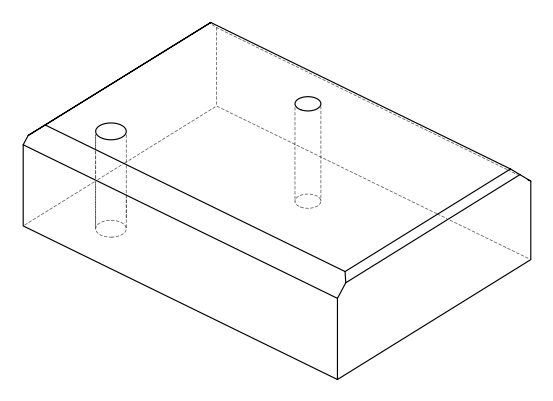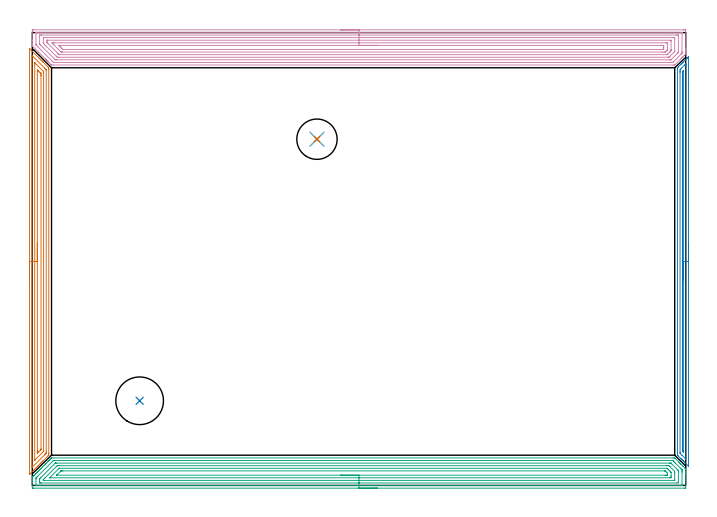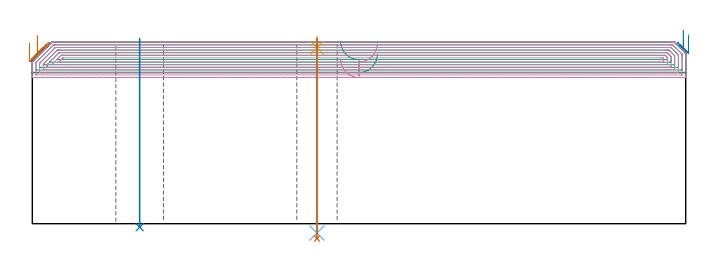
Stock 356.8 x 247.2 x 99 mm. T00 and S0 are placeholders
(PLAN: 8 operations, 4 tool changes, 51.4 min)
(1 AREA_MILL | FG_CHAMFER_SURFACE | UGT0205_001 | 7.37 min | 13399 mm3)
(2 AREA_MILL_1 | FG_CHAMFER_SURFACE_1 | UGT0205_001 | 5.38 min | 4165 mm3)
(3 AREA_MILL_2 | FG_CHAMFER_SURFACE_2 | UGT0205_001 | 17.23 min | 47771 mm3)
(4 AREA_MILL_3 | FG_CHAMFER_SURFACE_3 | UGT0205_001 | 20.1 min | 64910 mm3)
(5 SPOT_DRILL | STEP1HOLE | NXT0321_9005560120000 | 0.05 min | 80 mm3)
(6 DRILL_THROUGH_HOLE_INTO_CENTER | STEP1HOLE | UGT0301_515 | 0.43 min | 11090 mm3)
(7 DRILL_TO_ENLARGE_THROUGH_HOLE | STEP1HOLE | UGT0301_053 | 0.44 min | 26429 mm3)
(8 INDEXABLE_INSERT_DRILL_THROUGH_HOLE_FROM_SOLID | STEP1HOLE_1 | NXT0302_023 | 0.41 min | 52520 mm3)
(TOOL UGT0205_001 | Chamfer Mill 20 x 3 x 45 deg. | D20 FL50 Z2)
(TOOL NXT0321_9005560120000 | NC Spot Drill, 120deg, 12mm, HSS, Uncoated | D12 PA120 FL30 Z2)
(TOOL UGT0301_515 | Carbide Drill 12.0 mm | D12 PA118 FL101 Z2)
(TOOL UGT0301_053 | Twist Drill 22 mm | D22 PA118 FL150 Z2)
(TOOL NXT0302_023 | Index. Insert Drill 26mm [880-D2600L32-05] | D26 PA176 FL130 Z2)
(OP 1 AREA_MILL)
G17 G21 G94 G90
T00 M6
G54
G17 G0 G90 X-1.5 Y112.25 S1061 M3
G43 Z109. H0
Z98.5
G94 G1 Y112.288 Z97.628 F250.
Y112.402 Z96.764
Y112.591 Z95.912
Y112.853 Z95.08
Y113.187 Z94.274
Y113.59 Z93.5
Y114.058 Z92.764
Y114.589 Z92.072
Y115.179 Z91.429
Y115.822 Z90.84
Y116.514 Z90.308
Y117.25 Z89.84
Y118.024 Z89.437
Y118.83 Z89.103
Y119.662 Z88.841
Y120.513 Z88.652
Y121.378 Z88.538
Y122.25 Z88.5
X-1.499 Y238.483
X-1.495 Y238.484 Z88.504
X-1.484 Y238.483 Z88.514
X-1.438 Y238.439 Z88.56
X-1.396 Y238.396 Z88.603
X3.397 Y233.603 Z93.397
X3.75 Y233.252 Z93.746
X4.237 Y232.763 Z94.237
X4.471 Y232.53 Z94.469
X4.629 Y232.373 Z94.624
X4.782 Y232.22 Z94.779
X4.918 Y232.083 Z94.916
X5.068 Y231.934 Z95.064
X5.214 Y231.787 Z95.212
X5.364 Y231.637 Z95.362
X5.508 Y231.494 Z95.503
X5.647 Y231.354 Z95.644
X5.811 Y231.19 Z95.809
X5.947 Y231.055 Z95.943
X8.584 Y228.417 Z98.582
X8.934 Y228.065 Z98.933
X8.994 Y228.001 Z98.992
X8.995 Y227.983 Z98.994
X9. Y227.172 Z99.
Y17.328
X8.995 Y16.516 Z98.994
X8.994 Y16.499 Z98.992
X8.934 Y16.435 Z98.932
X8.584 Y16.083 Z98.582
X5.947 Y13.445 Z95.943
X5.811 Y13.31 Z95.808
X5.647 Y13.146 Z95.645
X5.508 Y13.006 Z95.503
X5.364 Y12.863 Z95.362
X5.214 Y12.713 Z95.212
X5.068 Y12.566 Z95.064
X4.918 Y12.417 Z94.915
X4.782 Y12.28 Z94.779
X4.629 Y12.126 Z94.624
X4.471 Y11.97 Z94.469
X4.349 Y11.848 Z94.347
X4.189 Y11.687 Z94.184
X4.025 Y11.524 Z94.023
X3.311 Y10.81 Z93.309
X3.133 Y10.631 Z93.129
X2.556 Y10.056 Z92.555
X1.846 Y9.345 Z91.845
X0.899 Y8.398 Z90.898
X-0.441 Y7.059 Z89.558
X-1.335 Y6.166 Z88.665
X-1.493 Y6.019 Z88.506
X-1.5 Y6.166 Z88.5
Y6.179
Y122.25
X-0.086 Z89.914
X-0.085 Y234.194 Z89.915
X-0.084 Y234.316 Z89.916
X-0.08 Y234.571 Z89.92
X-0.079 Y234.616 Z89.921
X-0.043 Y234.586 Z89.957
X0. Y234.546 Z90.
X0.234 Y234.316 Z90.234
X6.826 Y227.724 Z96.826
X7.375 Y227.172 Z97.375
X7.562 Y226.976 Z97.562
X7.579 Y226.95 Z97.579
X7.581 Y226.93 Z97.581
X7.584 Y226.882 Z97.584
X7.585 Y226.786 Z97.585
X7.586 Y226.4 Z97.586
X7.585 Y18.221 Z97.585
X7.584 Y17.835 Z97.584
X7.581 Y17.642 Z97.581
X7.579 Y17.55 Z97.579
X7.537 Y17.498 Z97.537
X7.375 Y17.328 Z97.375
X7.1 Y17.05 Z97.1
X6.826 Y16.776 Z96.826
X0.095 Y10.045 Z90.095
X0.011 Y9.964 Z90.011
X-0.069 Y9.89 Z89.931
X-0.079 Y9.883 Z89.921
X-0.081 Y9.933 Z89.919
X-0.085 Y10.062 Z89.915
Y10.184
X-0.086 Y10.696 Z89.914
Y122.25
X1.328 Z91.328
X1.329 Y230.078 Z91.329
X1.333 Y230.744 Z91.333
X1.334 Y230.748 Z91.334
X1.35 Y230.744 Z91.35
X1.553 Y230.546 Z91.553
X2.25 Y229.851 Z92.25
X5.947 Y226.153 Z95.947
X6.135 Y225.961 Z96.135
X6.157 Y225.935 Z96.157
X6.164 Y225.922 Z96.164
X6.167 Y225.887 Z96.167
X6.17 Y225.766 Z96.17
X6.171 Y225.614 Z96.171
Y225.386
Y19.114
X6.17 Y18.887 Z96.17
X6.166 Y18.659 Z96.166
X6.165 Y18.596 Z96.165
X6.149 Y18.56 Z96.149
X6.096 Y18.503 Z96.096
X5.947 Y18.347 Z95.947
X1.356 Y13.756 Z91.356
X1.344 Y13.75 Z91.344
X1.335 Y13.747 Z91.335
X1.332 Y13.756 Z91.332
X1.33 Y13.775 Z91.33
X1.329 Y13.983 Z91.329
X1.328 Y122.25 Z91.328
X2.743 Z92.743
X2.744 Y225.962 Z92.744
X2.745 Y226.279 Z92.745
X2.75 Y226.849 Z92.75
X3.311 Y226.336 Z93.311
X3.371 Y226.279 Z93.371
X4.189 Y225.462 Z94.189
X4.265 Y225.386 Z94.265
X4.343 Y225.306 Z94.343
X4.505 Y225.136 Z94.505
X4.75 Y224.876 Z94.75
X4.753 Y224.814 Z94.753
X4.755 Y224.493 Z94.755
X4.757 Y223.916 Z94.757
Y223.6
Y20.007
X4.755 Y19.718 Z94.755
X4.753 Y19.647 Z94.753
X4.75 Y19.615 Z94.75
X4.735 Y19.595 Z94.735
X4.667 Y19.522 Z94.667
X4.265 Y19.114 Z94.265
X3.341 Y18.19 Z93.341
X3.311 Y18.159 Z93.311
X2.896 Y17.749 Z92.896
X2.832 Y17.689 Z92.832
X2.75 Y17.615 Z92.75
X2.747 Y17.726 Z92.747
X2.744 Y17.903 Z92.744
X2.743 Y18.221 Z92.743
Y18.798
Y122.25
Y123.121 Z92.781
Y123.986 Z92.895
Y124.838 Z93.083
Y125.67 Z93.346
Y126.476 Z93.68
Y127.25 Z94.082
Y127.986 Z94.551
Y128.678 Z95.082
Y129.321 Z95.672
Y129.91 Z96.315
Y130.441 Z97.007
Y130.91 Z97.743
Y131.313 Z98.517
Y131.647 Z99.322
Y131.909 Z100.154
Y132.098 Z101.006
Y132.212 Z101.871
Y132.25 Z102.743
G0 Z109.
M5
M2
(OP 2 AREA_MILL_1)
G17 G21 G94 G90
T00 M6
G54
G17 G0 G90 X358.2 Y132.25 S1061 M3
G43 Z109. H0
Z103.
G94 G1 Y132.212 Z102.128 F250.
Y132.098 Z101.264
Y131.909 Z100.412
Y131.647 Z99.58
Y131.313 Z98.774
Y130.91 Z98.
Y130.442 Z97.264
Y129.91 Z96.572
Y129.321 Z95.929
Y128.678 Z95.34
Y127.986 Z94.809
Y127.25 Z94.34
Y126.476 Z93.937
Y125.67 Z93.603
Y124.838 Z93.341
Y123.986 Z93.152
Y123.122 Z93.038
Y122.25 Z93.
X358.199 Y10.663 Z93.001
X358.195 Y10.511 Z93.004
X358.192 Y10.508 Z93.007
X355.805 Y12.894 Z95.393
X355.638 Y13.06 Z95.557
X355.477 Y13.222 Z95.72
X355.358 Y13.341 Z95.84
X355.2 Y13.498 Z95.995
X355.048 Y13.651 Z96.15
X354.912 Y13.787 Z96.286
X354.762 Y13.936 Z96.433
X354.618 Y14.081 Z96.58
X354.466 Y14.233 Z96.732
X354.324 Y14.374 Z96.872
X354.188 Y14.511 Z97.01
X354.019 Y14.68 Z97.179
X352.573 Y16.127 Z98.625
X352.238 Y16.465 Z98.962
X352.207 Y16.499 Z98.993
X352.2 Y17.358 Z99.
Y227.142
X352.207 Y228.001 Z98.993
X352.238 Y228.035 Z98.962
X352.573 Y228.374 Z98.625
X354.188 Y229.989 Z97.009
X354.324 Y230.126 Z96.872
X354.465 Y230.267 Z96.732
X354.618 Y230.419 Z96.58
X354.762 Y230.564 Z96.433
X354.912 Y230.713 Z96.286
X355.048 Y230.849 Z96.15
X355.2 Y231.002 Z95.995
X355.358 Y231.159 Z95.84
X355.477 Y231.279 Z95.72
X355.638 Y231.44 Z95.557
X356.161 Y231.961 Z95.039
X356.4 Y232.201 Z94.798
X356.514 Y232.316 Z94.682
X357.089 Y232.889 Z94.111
X357.292 Y233.093 Z93.906
X357.39 Y233.191 Z93.807
X357.591 Y233.391 Z93.608
X357.658 Y233.458 Z93.542
X358.13 Y233.931 Z93.068
X358.188 Y233.986 Z93.01
X358.195 Y233.987 Z93.003
X358.199 Y233.986 Z92.999
X358.2 Y219.72 Z93.
Y122.25
X356.786 Z94.414
Y15.573
X356.785 Y14.85 Z94.415
X356.783 Y14.68 Z94.417
X356.779 Y14.463 Z94.421
X356.771 Y14.391 Z94.429
X356.721 Y14.438 Z94.479
X356.472 Y14.68 Z94.728
X354.685 Y16.465 Z96.515
X354.324 Y16.827 Z96.876
X353.798 Y17.358 Z97.402
X353.621 Y17.544 Z97.579
X353.619 Y17.72 Z97.581
X353.615 Y18.081 Z97.585
X353.614 Y225.357 Z97.586
X353.615 Y226.079 Z97.585
X353.616 Y226.249 Z97.584
X353.624 Y226.963 Z97.576
X353.796 Y227.142 Z97.404
X354.061 Y227.41 Z97.139
X354.324 Y227.675 Z96.876
X356.076 Y229.426 Z95.124
X356.47 Y229.82 Z94.73
X356.568 Y229.916 Z94.632
X356.717 Y230.059 Z94.483
X356.774 Y230.112 Z94.426
X356.78 Y229.995 Z94.42
X356.784 Y229.82 Z94.416
X356.785 Y229.639 Z94.415
X356.786 Y229.097 Z94.414
Y122.25
X355.372 Z95.828
X355.371 Y18.969 Z95.829
X355.367 Y18.251 Z95.833
Y18.25
X355.354 Y18.251 Z95.846
X355.2 Y18.4 Z96.
X355.109 Y18.491 Z96.091
X355.064 Y18.539 Z96.136
X355.043 Y18.564 Z96.157
X355.035 Y18.576 Z96.165
X355.034 Y18.619 Z96.166
X355.03 Y18.968 Z96.17
X355.029 Y19.143 Z96.171
Y225.531
X355.03 Y225.706 Z96.17
X355.032 Y225.823 Z96.168
X355.035 Y225.912 Z96.165
X355.058 Y225.947 Z96.142
X355.2 Y226.098 Z96.
X355.274 Y226.174 Z95.926
X355.35 Y226.249 Z95.85
X355.359 Y226.253 Z95.841
X355.365 Z95.835
X355.367 Y226.249 Z95.833
X355.371 Y226.133 Z95.829
Y226.075
X355.372 Y122.25 Z95.828
Y121.378 Z95.867
Y120.514 Z95.98
Y119.662 Z96.169
Y118.83 Z96.432
Y118.024 Z96.765
Y117.25 Z97.168
Y116.514 Z97.637
Y115.822 Z98.168
Y115.179 Z98.757
Y114.59 Z99.401
Y114.058 Z100.093
Y113.59 Z100.828
Y113.187 Z101.602
Y112.853 Z102.408
Y112.591 Z103.24
Y112.402 Z104.092
Y112.288 Z104.957
Y112.25 Z105.828
G0 Z109.
M5
M2
(OP 3 AREA_MILL_2)
G17 G21 G94 G90
T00 M6
G54
G17 G0 G90 X188.35 Y-1.5 S1061 M3
G43 Z109. H0
Z92.5
G94 G1 X188.312 Z91.628 F250.
X188.198 Z90.764
X188.009 Z89.912
X187.747 Z89.08
X187.413 Z88.274
X187.01 Z87.5
X186.541 Z86.764
X186.01 Z86.072
X185.421 Z85.429
X184.778 Z84.84
X184.086 Z84.309
X183.35 Z83.84
X182.576 Z83.437
X181.77 Z83.103
X180.938 Z82.841
X180.086 Z82.652
X179.221 Z82.538
X178.35 Z82.5
X0.615
X0.242 Y-1.496 Z82.502
X0.01 Y-1.492 Z82.504
X0. Y-1.13 Z82.866
Y1.496 Z85.49
Y2.042 Z86.038
Y2.372 Z86.368
Y2.917 Z86.913
Y3.248 Z87.242
X0.001 Y4.232 Z88.231
X0.01 Y4.505 Z88.502
X0.063 Y4.561 Z88.559
X0.168 Y4.669 Z88.667
X0.615 Y5.117 Z89.113
X0.994 Y5.494 Z89.494
X1.121 Y5.622 Z89.621
X1.664 Y6.166 Z90.161
X1.955 Y6.455 Z90.455
X2.54 Y7.042 Z91.038
X2.895 Y7.395 Z91.395
X3.416 Y7.917 Z91.914
X4.001 Y8.501 Z92.501
X4.188 Y8.689 Z92.687
X4.292 Y8.793 Z92.79
X4.877 Y9.377 Z93.377
X5.527 Y10.028 Z94.027
X6.42 Y10.921 Z94.92
X7.211 Y11.712 Z95.71
X7.314 Y11.816 Z95.812
X7.503 Y12.004 Z96.002
X8.378 Y12.879 Z96.877
X8.653 Y13.154 Z97.152
X8.814 Y13.317 Z97.312
X8.972 Y13.473 Z97.471
X9.1 Y13.601 Z97.599
X9.252 Y13.755 Z97.75
X9.401 Y13.902 Z97.9
X9.546 Y14.048 Z98.045
X9.69 Y14.193 Z98.188
X9.831 Y14.332 Z98.329
X9.993 Y14.494 Z98.492
X10.129 Y14.63 Z98.626
X10.44 Y14.938 Z98.937
X10.499 Y14.993 Z98.992
X10.526 Y14.994 Z98.993
X11.333 Y15. Z99.
X349.833
X350.701 Y14.993 Z98.993
X350.726 Y14.971 Z98.971
X351.071 Y14.63 Z98.628
X352.823 Y12.879 Z96.875
X352.959 Y12.742 Z96.74
X353.12 Y12.581 Z96.579
X353.261 Y12.441 Z96.437
X353.405 Y12.296 Z96.293
X353.549 Y12.152 Z96.15
X353.699 Y12.004 Z95.999
X353.852 Y11.849 Z95.847
X353.978 Y11.723 Z95.72
X354.137 Y11.566 Z95.561
X354.648 Y11.053 Z95.052
X354.894 Y10.807 Z94.805
X355.012 Y10.69 Z94.686
X355.448 Y10.252 Z94.252
X356.383 Y9.318 Z93.317
X356.508 Y9.192 Z93.192
X356.68 Y9.018 Z93.015
X356.697 Y8.992 Z92.989
X356.699 Y8.939 Z92.937
X356.7 Y8.91 Z92.909
Y7.295 Z91.291
Y6.75 Z90.746
Y6.42 Z90.416
Y5.874 Z89.869
Y-1.13 Z82.867
X356.696 Y-1.407 Z82.591
X356.69 Y-1.492 Z82.505
X356.602 Y-1.499 Z82.499
X356.085 Y-1.5 Z82.5
X178.35
Y-0.086 Z83.914
X2.401 Y-0.085 Z83.915
X2.227 Y-0.084 Z83.916
X2.051 Y-0.08 Z83.92
X2.015 Y-0.079 Z83.921
X2.009 Y-0.057 Z83.944
X2.005 Y-0.026 Z83.974
X2.001 Y0.138 Z84.138
Y3.64 Z87.64
X2.006 Y3.882 Z87.882
X2.01 Y4.002 Z88.002
X2.021 Y4.059 Z88.059
X2.08 Y4.123 Z88.123
X2.236 Y4.285 Z88.285
X2.401 Y4.452 Z88.452
X2.678 Y4.728 Z88.728
X11.079 Y13.128 Z97.128
X11.333 Y13.38 Z97.38
X11.526 Y13.565 Z97.565
X11.554 Y13.579 Z97.579
X11.596 Y13.581 Z97.581
X11.685 Y13.584 Z97.584
X11.866 Y13.585 Z97.585
X12.226 Y13.586 Z97.586
X349.113 Y13.585 Z97.585
X349.472 Y13.581 Z97.581
X349.648 Y13.579 Z97.579
X349.833 Y13.407 Z97.407
X350.369 Y12.879 Z96.879
X350.726 Y12.524 Z96.524
X351.247 Y12.004 Z96.004
X353.874 Y9.377 Z93.377
X354.299 Y8.952 Z92.952
X354.524 Y8.723 Z92.723
X354.633 Y8.61 Z92.61
X354.684 Y8.554 Z92.554
X354.69 Y8.501 Z92.501
X354.698 Y8.11 Z92.11
X354.699 Y7.626 Z91.626
X354.7 Y7.232 Z91.232
Y0.228 Z84.228
X354.698 Y0.096 Z84.096
X354.694 Y-0.009 Z83.991
X354.69 Y-0.073 Z83.927
X354.657 Y-0.079 Z83.921
X354.299 Y-0.084 Z83.916
X354.125 Y-0.085 Z83.915
X178.35 Y-0.086 Z83.914
Y1.328 Z85.328
X5.081 Y1.329 Z85.329
X4.357 Y1.33 Z85.33
X4.188 Y1.332 Z85.332
X4.026 Y1.335 Z85.335
X4.01 Y1.496 Z85.496
X4.003 Y1.677 Z85.677
X4. Y2.372 Z86.372
Y2.556 Z86.556
X4.002 Y3.248 Z87.248
X4.004 Y3.427 Z87.427
X4.015 Y3.604 Z87.604
X4.188 Y3.786 Z87.786
X4.799 Y4.4 Z88.4
X12.315 Y11.916 Z95.916
X12.405 Y12.004 Z96.004
X12.55 Y12.141 Z96.141
X12.576 Y12.164 Z96.164
X12.663 Y12.167 Z96.167
X12.776 Y12.17 Z96.17
X12.948 Y12.171 Z96.171
X13.119
X348.047
X348.218 Y12.169 Z96.169
X348.56 Y12.164 Z96.164
X348.631 Y12.159 Z96.159
X348.654 Y12.139 Z96.139
X348.703 Y12.095 Z96.095
X348.797 Y12.004 Z96.004
X348.94 Y11.861 Z95.861
X351.619 Y9.182 Z93.182
X352.299 Y8.501 Z92.501
X352.512 Y8.285 Z92.285
X352.671 Y8.118 Z92.118
X352.69 Y7.809 Z91.809
X352.696 Y7.626 Z91.626
X352.699 Y7.442 Z91.442
Y2.189 Z86.189
X352.69 Y1.496 Z85.496
X352.676 Y1.335 Z85.335
X351.619 Y1.329 Z85.329
X178.35 Y1.328 Z85.328
Y2.743 Z86.743
X6.489
X6.154 Y2.744 Z86.744
X6.091 Y2.746 Z86.746
X6.023 Y2.75 Z86.75
X6.009 Y2.754 Z86.754
X6.006 Y2.775 Z86.775
X6.004 Y2.824 Z86.824
X6.006 Y3.023 Z87.023
X6.01 Y3.122 Z87.122
X6.021 Y3.161 Z87.161
X6.039 Y3.183 Z87.183
X6.099 Y3.248 Z87.248
X6.92 Y4.071 Z88.071
X13.119 Y10.271 Z94.271
X13.558 Y10.698 Z94.698
X13.63 Y10.75 Z94.75
X13.755 Y10.753 Z94.753
X14.012 Y10.755 Z94.755
X14.391 Y10.757 Z94.757
X14.905
X346.26
X346.639 Y10.756 Z94.756
X347.153 Y10.753 Z94.753
X347.539 Y10.75 Z94.75
X348.047 Y10.301 Z94.301
X348.097 Y10.252 Z94.252
X350.691 Y7.66 Z91.66
X350.695 Y7.626 Z91.626
X350.7 Y6.776 Z90.776
Y3.248 Z87.248
X350.696 Y2.823 Z86.823
X350.693 Y2.77 Z86.77
X350.69 Y2.75 Z86.75
X350.656 Y2.748 Z86.748
X350.52 Y2.745 Z86.745
X350.347 Y2.743 Z86.743
X178.35
Y4.157 Z88.157
X10.061 Y4.158 Z88.158
X9.546 Y4.161 Z88.161
X9.505 Y4.164 Z88.164
X9.481 Y4.173 Z88.173
X9.486 Y4.182 Z88.182
X9.501 Y4.201 Z88.201
X9.546 Y4.248 Z88.248
X14.347 Y9.048 Z93.048
X14.534 Y9.232 Z93.232
X14.604 Y9.298 Z93.298
X14.643 Y9.333 Z93.333
X14.692 Y9.336 Z93.336
X14.905 Y9.342 Z93.342
X14.94 Y9.343 Z93.343
X346.296 Y9.342 Z93.342
X346.508 Y9.336 Z93.336
X346.566 Y9.323 Z93.323
X346.714 Y9.182 Z93.182
X346.894 Y9.005 Z93.005
X347.153 Y8.748 Z92.748
X347.401 Y8.501 Z92.501
X348.047 Y7.855 Z91.855
X348.275 Y7.626 Z91.626
X348.493 Y7.402 Z91.402
X348.631 Y7.259 Z91.259
X348.69 Y7.183 Z91.183
X348.693 Y7.145 Z91.145
X348.699 Y6.986 Z90.986
X348.7 Y5.234 Z89.234
X348.698 Y4.999 Z88.999
X348.692 Y4.366 Z88.366
X348.681 Y4.164 Z88.164
X348.012 Y4.157 Z88.157
X178.35
Y5.571 Z89.571
X13.428
X13.388 Y5.572 Z89.572
X13.354 Y5.575 Z89.575
X13.341 Y5.577 Z89.577
X13.343 Y5.584 Z89.584
X13.358 Y5.606 Z89.606
X13.374 Y5.625 Z89.625
X15.374 Y7.626 Z91.626
X15.587 Y7.833 Z91.833
X15.662 Y7.903 Z91.903
X15.687 Y7.922 Z91.922
X15.722 Y7.924 Z91.924
X15.798 Y7.926 Z91.926
X16.382 Y7.929 Z91.929
X16.692
X345.058 Y7.928 Z91.928
X345.367 Y7.927 Z91.927
X345.47 Y7.924 Z91.924
X345.504 Y7.922 Z91.922
X345.535 Y7.906 Z91.906
X345.594 Y7.85 Z91.85
X345.824 Y7.626 Z91.626
X346.26 Y7.189 Z91.189
X346.69 Y6.75 Z90.75
X346.697 Y6.322 Z90.322
X346.698 Y5.874 Z89.874
X346.696 Y5.659 Z89.659
X346.693 Y5.605 Z89.605
X346.691 Y5.583 Z89.583
X346.671 Y5.578 Z89.578
X346.566 Y5.575 Z89.575
X346.26 Y5.572 Z89.572
X345.676 Y5.571 Z89.571
X345.367
X178.35
X177.478 Z89.609
X176.613 Z89.723
X175.762 Z89.912
X174.93 Z90.174
X174.124 Z90.508
X173.35 Z90.911
X172.614 Z91.38
X171.922 Z91.911
X171.279 Z92.5
X170.689 Z93.143
X170.158 Z93.835
X169.69 Z94.571
X169.287 Z95.345
X168.953 Z96.151
X168.691 Z96.983
X168.502 Z97.835
X168.388 Z98.7
X168.35 Z99.571
G0 Z109.
M5
M2
(OP 4 AREA_MILL_3)
G17 G21 G94 G90
T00 M6
G54
G17 G0 G90 X168.35 Y248.7 S1061 M3
G43 Z109. H0
Z89.8
G94 G1 X168.388 Z88.928 F250.
X168.502 Z88.063
X168.691 Z87.212
X168.953 Z86.38
X169.287 Z85.574
X169.69 Z84.8
X170.159 Z84.064
X170.69 Z83.372
X171.279 Z82.729
X171.922 Z82.14
X172.614 Z81.608
X173.35 Z81.14
X174.124 Z80.737
X174.93 Z80.403
X175.762 Z80.141
X176.614 Z79.952
X177.478 Z79.838
X178.35 Z79.8
X355.688
X356.085 Y248.699 Z79.801
X356.478 Y248.696 Z79.803
X356.69 Y248.692 Z79.805
X356.7 Y248.31 Z80.188
Y238.662 Z89.833
Y238.115 Z90.382
Y237.784 Z90.712
Y237.238 Z91.258
Y236.907 Z91.588
Y235.62 Z92.878
Y235.592 Z92.907
X356.698 Y235.508 Z92.989
X356.68 Y235.482 Z93.016
X356.444 Y235.244 Z93.256
X356.272 Y235.072 Z93.428
X355.917 Y234.715 Z93.782
X355.439 Y234.239 Z94.261
X355.192 Y233.991 Z94.507
X355.04 Y233.837 Z94.658
X354.891 Y233.69 Z94.808
X354.745 Y233.544 Z94.954
X354.601 Y233.399 Z95.097
X354.46 Y233.259 Z95.239
X354.299 Y233.097 Z95.4
X354.163 Y232.96 Z95.536
X351.091 Y229.891 Z98.608
X350.726 Y229.529 Z98.97
X350.701 Y229.507 Z98.993
X349.833 Y229.5 Z99.
X11.333
X10.527 Y229.506 Z98.993
X10.499 Y229.507 Z98.992
X10.44 Y229.562 Z98.936
X10.108 Y229.891 Z98.606
X8.792 Y231.206 Z97.29
X8.653 Y231.346 Z97.152
X8.496 Y231.503 Z96.995
X8.353 Y231.645 Z96.851
X8.207 Y231.792 Z96.706
X8.066 Y231.933 Z96.564
X7.914 Y232.083 Z96.412
X7.76 Y232.239 Z96.259
X7.635 Y232.364 Z96.134
X7.476 Y232.522 Z95.973
X7.314 Y232.685 Z95.812
X7.204 Y232.795 Z95.703
X0.169 Y239.832 Z88.667
X0.028 Y239.977 Z88.522
X0.01 Y239.998 Z88.501
X0. Y240.308 Z88.191
Y240.631 Z87.869
Y241.293 Z87.202
Y242.501 Z85.996
Y243.047 Z85.447
Y248.037 Z80.461
X0.004 Y248.31 Z80.188
X0.01 Y248.692 Z79.805
X0.222 Y248.696 Z79.802
X0.615 Y248.7 Z79.8
X178.35
Y247.286 Z81.214
X354.299 Y247.285 Z81.215
X354.45 Y247.284 Z81.216
X354.651 Y247.279 Z81.221
X354.691 Y247.276 Z81.224
X354.695 Y247.248 Z81.252
X354.697 Y247.217 Z81.283
X354.7 Y247.039 Z81.461
X354.699 Y236.907 Z91.593
X354.698 Y236.515 Z91.985
X354.69 Y236.03 Z92.47
X354.676 Y235.938 Z92.562
X354.617 Y235.874 Z92.626
X354.54 Y235.793 Z92.707
X354.299 Y235.548 Z92.952
X354.099 Y235.349 Z93.151
X350.116 Y231.367 Z97.133
X349.833 Y231.087 Z97.413
X349.668 Y230.93 Z97.57
X348.94 Y230.917 Z97.583
X348.789 Y230.916 Z97.584
X348.047 Y230.914 Z97.586
X347.897
X11.705 Y230.915 Z97.585
X11.612 Y230.916 Z97.584
X11.566 Y230.919 Z97.581
X11.547 Y230.921 Z97.579
X11.521 Y230.941 Z97.559
X11.333 Y231.12 Z97.38
X10.805 Y231.645 Z96.855
X10.44 Y232.01 Z96.49
X2.911 Y239.539 Z88.961
X2.401 Y240.051 Z88.449
X2.045 Y240.416 Z88.084
X2.01 Y240.467 Z88.033
X2.006 Y240.514 Z87.986
X2.003 Y240.613 Z87.887
X2. Y240.81 Z87.69
X2.001 Y247.081 Z81.419
X2.005 Y247.186 Z81.314
X2.01 Y247.255 Z81.245
X2.015 Y247.279 Z81.221
X2.551 Y247.286 Z81.214
X178.35
Y245.872 Z82.628
X351.619 Y245.871 Z82.629
X352.319 Y245.868 Z82.632
X352.512 Y245.865 Z82.635
X352.69 Y245.856 Z82.644
X352.695 Y245.678 Z82.822
X352.699 Y245.495 Z83.005
Y236.724 Z91.776
X352.694 Y236.539 Z91.961
X352.69 Y236.418 Z92.082
X352.645 Y236.356 Z92.144
X352.512 Y236.213 Z92.287
X352.421 Y236.12 Z92.38
X352.331 Y236.03 Z92.47
X348.881 Y232.58 Z95.92
X348.822 Y232.522 Z95.978
X348.665 Y232.372 Z96.128
X348.634 Y232.345 Z96.155
X348.616 Y232.335 Z96.165
X348.571 Y232.333 Z96.167
X348.44 Y232.33 Z96.17
X348.243 Y232.329 Z96.171
X348.047
X13.315
X13.119 Y232.331 Z96.169
X12.922 Y232.335 Z96.165
X12.565 Y232.346 Z96.154
X12.382 Y232.522 Z95.978
X12.226 Y232.674 Z95.826
X4.484 Y240.416 Z88.084
X4.188 Y240.713 Z87.787
X4.047 Y240.862 Z87.638
X4.014 Y240.898 Z87.602
X4.008 Y240.986 Z87.514
X4.003 Y241.109 Z87.391
X4.001 Y241.293 Z87.207
X4. Y241.477 Z87.023
Y244.985 Z83.515
X4.005 Y245.678 Z82.822
X4.007 Y245.856 Z82.644
X4.188 Y245.865 Z82.635
X4.885 Y245.87 Z82.63
X5.081 Y245.871 Z82.629
X178.35 Y245.872 Z82.628
Y244.457 Z84.043
X349.833
X350.184 Y244.456 Z84.044
X350.562 Y244.452 Z84.048
X350.631 Y244.45 Z84.05
X350.69 Y244.442 Z84.058
X350.7 Y243.924 Z84.576
X350.699 Y236.934 Z91.566
X350.697 Y236.907 Z91.593
X350.69 Y236.856 Z91.644
X350.65 Y236.81 Z91.69
X350.573 Y236.726 Z91.774
X350.453 Y236.603 Z91.897
X348.047 Y234.195 Z94.305
X347.643 Y233.795 Z94.705
X347.608 Y233.764 Z94.736
X347.59 Y233.75 Z94.75
X347.56 Y233.748 Z94.752
X347.425 Y233.745 Z94.755
X347.154 Y233.743 Z94.757
X346.803
X14.554 Y233.744 Z94.756
X14.012 Y233.747 Z94.753
X13.655 Y233.75 Z94.75
X13.119 Y234.233 Z94.267
X13.074 Y234.276 Z94.224
X12.226 Y235.123 Z93.377
X6.867 Y240.482 Z88.018
X6.065 Y241.293 Z87.207
X6.013 Y241.348 Z87.152
X6.008 Y241.4 Z87.1
X6.004 Y241.506 Z86.994
X6.001 Y241.719 Z86.781
X6. Y243.924 Z84.576
X6.007 Y244.35 Z84.15
X6.01 Y244.449 Z84.051
X6.143 Y244.453 Z84.047
X6.326 Y244.455 Z84.045
X6.867 Y244.457 Z84.043
X7.217
X178.35
Y243.043 Z85.457
X348.047
X348.491 Y243.036 Z85.464
X348.69 Y243.025 Z85.475
X348.693 Y242.91 Z85.59
X348.699 Y242.406 Z86.094
X348.7 Y238.02 Z90.48
X348.698 Y237.784 Z90.716
X348.693 Y237.464 Z91.036
X348.69 Y237.305 Z91.195
X348.616 Y237.226 Z91.274
X348.307 Y236.907 Z91.593
X348.179 Y236.777 Z91.723
X348.047 Y236.644 Z91.856
X347.154 Y235.751 Z92.749
X346.851 Y235.45 Z93.05
X346.653 Y235.255 Z93.245
X346.579 Y235.185 Z93.315
X346.558 Y235.168 Z93.332
X346.536 Y235.164 Z93.336
X346.482 Y235.161 Z93.339
X346.26 Y235.157 Z93.343
X14.905
X14.68 Y235.162 Z93.338
X14.657 Y235.164 Z93.336
X14.59 Y235.22 Z93.28
X14.444 Y235.36 Z93.14
X14.267 Y235.533 Z92.967
X14.012 Y235.786 Z92.714
X8.506 Y241.293 Z87.207
X8.365 Y241.437 Z87.063
X8.1 Y241.711 Z86.789
X8.01 Y241.816 Z86.684
X8.006 Y241.855 Z86.645
X8.001 Y241.933 Z86.567
Y242.17 Z86.33
Y242.81 Z85.69
X8.008 Y243.025 Z85.475
X8.01 Y243.037 Z85.463
X8.016 Y243.039 Z85.461
X8.042 Y243.042 Z85.458
X8.098 Y243.043 Z85.457
X8.209
X178.35
Y241.629 Z86.871
X345.919
X346.26 Y241.627 Z86.873
X346.602 Y241.623 Z86.877
X346.69 Y241.622 Z86.878
X346.694 Y241.552 Z86.948
X346.698 Y241.437 Z87.063
X346.699 Y241.293 Z87.207
X346.7 Y240.861 Z87.639
Y239.107 Z89.393
X346.699 Y238.662 Z89.838
X346.698 Y238.232 Z90.268
X346.69 Y237.784 Z90.716
X346.676 Y237.735 Z90.765
X346.638 Y237.693 Z90.807
X346.578 Y237.628 Z90.872
X346.501 Y237.549 Z90.951
X346.26 Y237.308 Z91.192
X346.058 Y237.106 Z91.394
X345.858 Y236.907 Z91.593
X345.612 Y236.667 Z91.833
X345.528 Y236.588 Z91.912
X345.367 Y236.578 Z91.922
X344.814 Y236.573 Z91.927
X343.581 Y236.571 Z91.929
X16.692
X16.139 Y236.573 Z91.927
X15.798 Y236.576 Z91.924
X15.689 Y236.578 Z91.922
X15.575 Y236.685 Z91.815
X15.345 Y236.907 Z91.593
X14.905 Y237.343 Z91.157
X11.832 Y240.416 Z88.084
X11.333 Y240.918 Z87.582
X10.967 Y241.293 Z87.207
X10.666 Y241.622 Z86.878
X10.993 Y241.626 Z86.874
X11.333 Y241.628 Z86.872
X11.884 Y241.629 Z86.871
X178.35
Y240.215 Z88.285
X343.786 Y240.214 Z88.286
X344.474 Y240.211 Z88.289
X344.686 Y240.208 Z88.292
X344.691 Y240.203 Z88.297
X344.697 Y240.197 Z88.303
X344.7 Y239.539 Z88.961
Y239.317 Z89.183
X344.699 Y238.662 Z89.838
X344.697 Y238.442 Z90.058
X344.69 Y238.22 Z90.28
X344.606 Y238.115 Z90.385
X344.474 Y237.992 Z90.508
X344.265 Y237.99 Z90.51
X343.581 Y237.986 Z90.514
X343.376
X16.864
X16.778 Y237.987 Z90.513
X16.736 Y237.99 Z90.51
X16.718 Y237.992 Z90.508
X16.692 Y238.012 Z90.488
X16.036 Y238.662 Z89.838
X15.798 Y238.899 Z89.601
X15.159 Y239.539 Z88.961
X14.905 Y239.793 Z88.707
X14.52 Y240.188 Z88.312
X14.503 Y240.206 Z88.294
X14.508 Y240.208 Z88.292
X14.562 Y240.211 Z88.289
X14.676 Y240.213 Z88.287
X14.905 Y240.215 Z88.285
X15.11
X178.35
X179.222 Z88.323
X180.087 Z88.437
X180.938 Z88.626
X181.77 Z88.888
X182.576 Z89.222
X183.35 Z89.625
X184.086 Z90.094
X184.778 Z90.625
X185.421 Z91.214
X186.01 Z91.857
X186.542 Z92.549
X187.01 Z93.285
X187.413 Z94.059
X187.747 Z94.865
X188.009 Z95.697
X188.198 Z96.549
X188.312 Z97.414
X188.35 Z98.285
G0 Z109.
M5
M2
(OP 5 SPOT_DRILL)
G17 G21 G94 G90
T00 M6
G54
G17 G0 G90 X155.4 Y189. S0 M3
G43 Z109. H0
G94 G81 G98 Z96. F250. R102.
G80
M5
M2
(OP 6 DRILL_THROUGH_HOLE_INTO_CENTER)
G17 G21 G94 G90
T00 M6
G54
G17 G0 G90 X155.4 Y189. S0 M3
G43 Z109. H0
G94 G73 G98 Z-5.105 F250. Q11.567 R101.
G80
M5
M2
(OP 7 DRILL_TO_ENLARGE_THROUGH_HOLE)
G17 G21 G94 G90
T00 M6
G54
G17 G0 G90 X155.4 Y189. S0 M3
G43 Z109. H0
G94 G73 G98 Z-8.109 F250. Q21.422 R101.
G80
M5
M2
(OP 8 INDEXABLE_INSERT_DRILL_THROUGH_HOLE_FROM_SOLID)
G17 G21 G94 G90
T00 M6
G54
G17 G0 G90 X58.6 Y46.2 S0 M3
G43 Z109. H1
G94 G81 G98 Z-1.954 F250. R101.
G80
M5
M2
